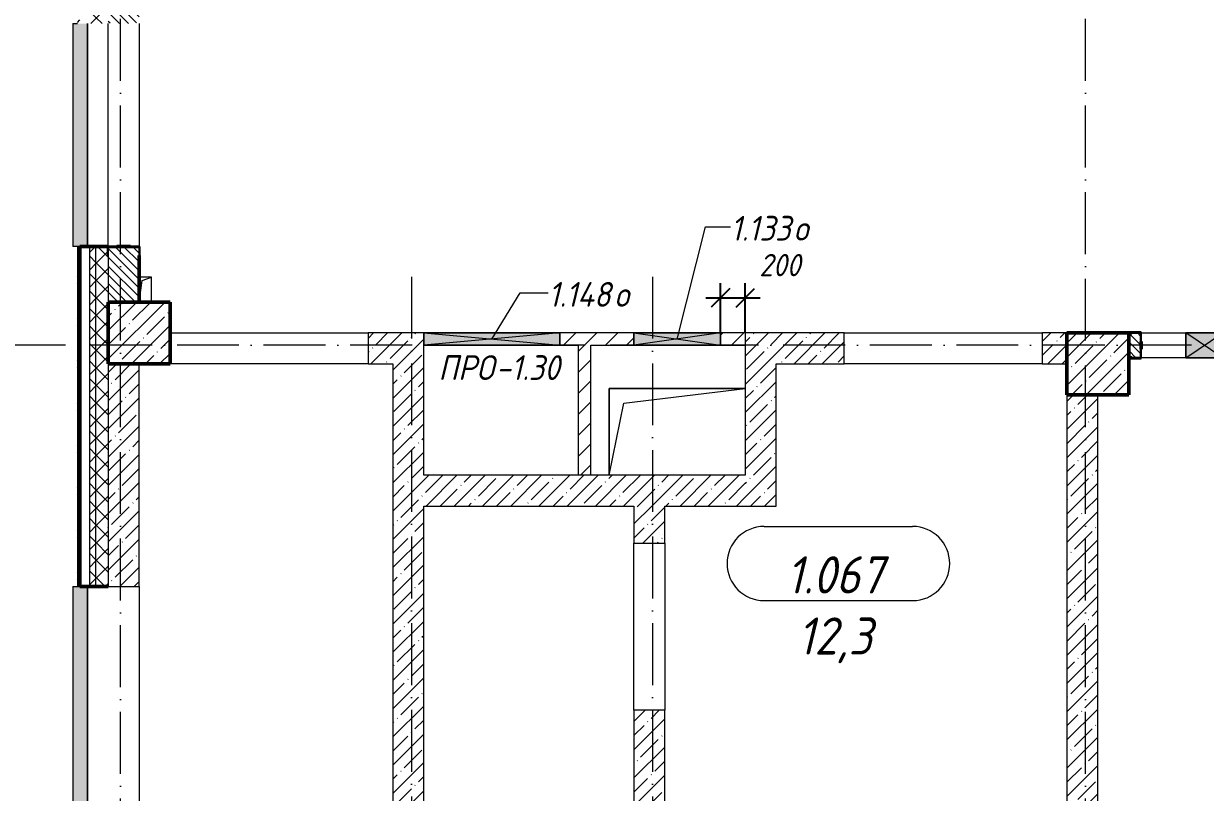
# Model space of a CAD drawing. Header units: millimetres. Extents: x -401725 to 250493, y 305116 to 802890.
# Drawn here: x -179649 to -170096, y 461384 to 467597 of the extents above; entities that cross this region are included whole.
import ezdxf

# ---------------------------------------------------------------- set-up
doc = ezdxf.new("R2010")
doc.units = ezdxf.units.MM
doc.linetypes.add('50_200_ШТРИХ_1Т_ш5_п1_п1_', pattern=[700, 500, -100, 0, -100])
for name, color, linetype, lineweight in [('A-____-____-DIMS', 7, 'Continuous', 9), ('A-DETL-GENF-OTLN', 7, 'Continuous', 9), ('A-FLOR-____-OTLN', 7, 'Continuous', 9), ('A-GENM-____-IDEN', 7, 'Continuous', 9), ('A-GENM-____-MCUT', 7, 'Continuous', 25), ('A-GENM-____-OTLN', 7, 'Continuous', 9), ('A-GENM-____-OTLN-1', 7, 'Continuous', 25), ('A-GLAZ-____-IDEN', 7, 'Continuous', 9), ('A-GLAZ-____-OTLN', 7, 'Continuous', 9), ('A-WALL-____-MCUT-1', 7, 'Continuous', 9), ('A-WALL-____-MCUT-2', 7, 'Continuous', 50), ('A-WALL-____-MCUT-3', 7, 'Continuous', 9), ('A-WALL-____-OTLN', 7, 'Continuous', 9), ('A-WALL-____-PATT-1', 7, 'Continuous', 9), ('A-WALL-FNSH-MCUT-1', 7, 'Continuous', 9), ('I-WALL-____-OTLN', 7, 'Continuous', 9), ('S-COLS-____-MCUT', 7, 'Continuous', 50), ('S-COLS-____-OTLN', 7, 'Continuous', 9), ('S-GRID-____-OTLN-1', 7, '50_200_ШТРИХ_1Т_ш5_п1_п1_', 9)]:
    doc.layers.add(name, color=color, linetype=linetype, lineweight=lineweight)
doc.layers.add('A-AREA-IDEN-1', color=7, linetype='Continuous', lineweight=9, true_color=0x000000)
doc.layers.add('A-GLAZ-____-OTLN-1', color=7, linetype='Continuous', lineweight=9, true_color=0xc0c0c0)
doc.styles.add('ISOCPEUR_I', font='isocpeui.ttf', dxfattribs={"width": 0.9, "height": 2.5})
doc.styles.add('ISOCPEUR_I_10', font='isocpeui.ttf', dxfattribs={"width": 0.9, "height": 180})
doc.styles.add('ISOCPEUR_I_9', font='isocpeui.ttf', dxfattribs={"width": 0.9, "height": 250})
doc.dimstyles.new('ISO-1_8_0_9К_СРЕДНИЙ_Кладочные_4', dxfattribs={"dimscale": 304.8, "dimtxt": 179.276612, "dimasz": 0.492126, "dimexe": 0.393701, "dimexo": 0, "dimgap": 0, "dimtad": 1, "dimdec": 3, "dimrnd": 0.001, "dimdsep": 46, "dimtxsty": 'ISOCPEUR_I_10', "dimblk1": 'OBLIQUE', "dimblk2": 'OBLIQUE', "dimsah": 1, "dimcen": 0.09, "dimdle": 0.393701, "dimazin": 0, "dimtfac": 1, "dimtdec": 4, "dimtix": 1, "dimtmove": 1, "dimatfit": 3, "dimfxl": 1, "dimtvp": 1, "dimtolj": 1, "dimtzin": 0, "dimarcsym": 2})
pattern_1 = [(45, (-176515.07, 459015.94), (-114.0493, 114.0493), []), (45, (-176401.02, 459015.94), (-114.0493, 114.0493), [201.612, -40.322, 3.353, -36.97])]
pattern_2 = [(135, (-176515.067, 459015.94), (-35.35534, -35.35534), [])]
pattern_3 = [(45, (-176515.07, 459015.94), (-84.8528, 84.8528), [])]
pattern_4 = [(45, (-176515.07, 459015.94), (-70.7107, 70.7107), []), (135, (-176515.07, 459015.94), (-70.7107, -70.7107), [])]

# ---------------------------------------------------------------- blocks, each defined once
blk = doc.blocks.new('BSC_Колонна _Прямоугольная - 500х500-V92-АР1_План отверстий 1 этажа в осях 1-64_А-ГГ')
at = {"layer": 'S-COLS-____-OTLN'}
h = blk.add_hatch(dxfattribs=at)
h.set_pattern_fill('FP_124', color=256, style=0, pattern_type=2)
h.set_pattern_definition([(45, (-5550, -5831.04), (-114.0493, 114.0493), []), (45, (-5435.95, -5831.04), (-114.0493, 114.0493), [201.613, -40.323, 3.353, -36.97])])
h.paths.add_polyline_path([(-250, -250), (250, -250), (250, 250), (-250, 250)], flags=0)
at = {"layer": 'S-COLS-____-MCUT'}
for p, q in [((250, 250), (-250, 250)), ((-250, 250), (-250, -250)), ((250, -250), (250, 250)), ((-250, -250), (250, -250))]:
    blk.add_line(p, q, dxfattribs=at)
blk = doc.blocks.new('BSC_Колонна _Прямоугольная - 500х500-V148-АР1_План отверстий 1 этажа в осях 1-64_А-ГГ')
at = {"layer": 'S-COLS-____-OTLN'}
h = blk.add_hatch(dxfattribs=at)
h.set_pattern_fill('FP_182', color=256, style=0, pattern_type=2)
h.set_pattern_definition([(45, (2200, -6081.04), (-114.0493, 114.0493), []), (45, (2314.05, -6081.04), (-114.0493, 114.0493), [201.612, -40.322, 3.353, -36.97])])
h.paths.add_polyline_path([(-250, -250), (250, -250), (250, 250), (-250, 250)], flags=0)
at = {"layer": 'S-COLS-____-MCUT'}
for p, q in [((250, 250), (-250, 250)), ((-250, 250), (-250, -250)), ((250, -250), (250, 250)), ((-250, -250), (250, -250))]:
    blk.add_line(p, q, dxfattribs=at)
blk = doc.blocks.new('Фахверк_СКБ_Уголок - 200_3600_1-27908329-АР1_План отверстий 1 этажа в осях 1-64_А-ГГ')
at = {"layer": 'A-GENM-____-MCUT'}
for p, q in [((125, 156), (50, 156)), ((50, 156), (50, 150)), ((50, 150), (119, 150)), ((119, 150), (119, 81)), ((125, 81), (125, 156)), ((119, 81), (125, 81)), ((125, 19), (119, 19)), ((119, 19), (119, -50)), ((125, -56), (125, 19)), ((119, -50), (50, -50)), ((50, -50), (50, -56)), ((50, -56), (125, -56))]:
    blk.add_line(p, q, dxfattribs=at)
blk = doc.blocks.new('Фахверк_СКБ_Уголок - 250_2700-27497298-АР1_План отверстий 1 этажа в осях 1-64_А-ГГ')
at = {"layer": 'A-GENM-____-MCUT'}
for p, q in [((200, 181), (125, 181)), ((125, 181), (125, 106)), ((125, 106), (131, 106)), ((131, 106), (131, 175)), ((131, 175), (200, 175)), ((200, 175), (200, 181)), ((131, -6), (125, -6)), ((125, -6), (125, -81)), ((125, -81), (200, -81)), ((131, -75), (131, -6)), ((200, -75), (131, -75)), ((200, -81), (200, -75))]:
    blk.add_line(p, q, dxfattribs=at)
blk = doc.blocks.new('AR_Отверстие прямоугольное _в плите_ - AR_Отверстие прямоугольное _в плите_-V173-АР1_План отверстий 1 этажа в осях 1-64_А-ГГ')
at = {"layer": 'A-GENM-____-OTLN'}
for p, q in [((50, 100), (-50, 100)), ((-25, 75), (50, 100)), ((50, -100), (50, 100)), ((-50, -100), (-25, 75))]:
    blk.add_line(p, q, dxfattribs=at)
blk = doc.blocks.new('AR_Отверстие прямоугольное _в плите_ - AR_Отверстие прямоугольное _в плите_-30552744-АР1_План отверстий 1 этажа в осях 1-64_А-ГГ')
at = {"layer": 'A-GENM-____-OTLN'}
for p, q in [((550, 350), (-550, 350)), ((-550, 350), (-550, -350)), ((-433.3, 233.3), (550, 350)), ((-550, -350), (-433.3, 233.3))]:
    blk.add_line(p, q, dxfattribs=at)
blk = doc.blocks.new('Отлив_СКБ - Отлив витража_120_НВФ-31885689-АР1_План отверстий 1 этажа в осях 1-64_А-ГГ')
at = {"layer": 'A-GLAZ-____-OTLN-1'}
for points in [[(1800, 2), (1800, 120), (0, 120), (0, 2), (1264.5, 2)], [(1264.5, 0), (1800, 0), (1800, 2), (0, 2), (0, 0)]]:
    blk.add_hatch(color=256, dxfattribs=at).paths.add_polyline_path(points, flags=0)
at = {"layer": 'A-GLAZ-____-OTLN'}
for p, q in [((0, 83), (0, 120)), ((1800, 120), (0, 120)), ((1800, 120), (1800, 83)), ((0, 2), (1800, 2)), ((1800, 0), (0, 0))]:
    blk.add_line(p, q, dxfattribs=at)
blk = doc.blocks.new('AR_Отверстие прямоугольное _в стене_ - AR_Отверстие прямоугольное _в стене__ОВ-36788177-АР1_План отверстий 1 этажа в осях 1-64_А-ГГ')
at = {"layer": 'A-GLAZ-____-OTLN'}
blk.add_hatch(color=256, dxfattribs=at).paths.add_polyline_path([(550, -50), (550, 50), (-550, 50), (-550, -50)], flags=0)
at = {"layer": 'A-DETL-GENF-OTLN'}
for p, q in [((-550, -50), (-550, 50)), ((-550, 50), (550, 50)), ((550, 50), (-550, -50)), ((-550, 50), (550, -50)), ((550, 50), (-550, 50)), ((-550, 50), (-550, -50)), ((550, 50), (550, -50)), ((550, -50), (550, 50)), ((550, -50), (-550, -50)), ((-550, -50), (550, -50))]:
    blk.add_line(p, q, dxfattribs=at)
blk = doc.blocks.new('AR_Отверстие прямоугольное _в стене__БезПР - AR_Отверстие прямоугольное _в стене__БезПР-36428349-АР1_План отверстий 1 этажа в осях 1-64_А-ГГ')
at = {"layer": 'A-GLAZ-____-OTLN'}
blk.add_hatch(color=256, dxfattribs=at).paths.add_polyline_path([(-150, 100), (-150, -100), (150, -100), (150, 100)], flags=0)
at = {"layer": 'A-DETL-GENF-OTLN'}
for p, q in [((-150, -100), (-150, 100)), ((-150, 100), (150, 100)), ((150, 100), (-150, -100)), ((-150, 100), (150, -100)), ((150, 100), (-150, 100)), ((-150, 100), (-150, -100)), ((150, 100), (150, -100)), ((150, -100), (150, 100)), ((150, -100), (-150, -100)), ((-150, -100), (150, -100))]:
    blk.add_line(p, q, dxfattribs=at)
at = {"layer": 'A-GLAZ-____-OTLN'}
blk.add_line((150, 100), (-150, 100), dxfattribs=at)
blk = doc.blocks.new('AR_Отверстие прямоугольное _в стене__БезПР - AR_Отверстие прямоугольное _в стене__БезПР-36429042-АР1_План отверстий 1 этажа в осях 1-64_А-ГГ')
at = {"layer": 'A-GLAZ-____-OTLN'}
blk.add_hatch(color=256, dxfattribs=at).paths.add_polyline_path([(350, -50), (350, 50), (-350, 50), (-350, -50)], flags=0)
at = {"layer": 'A-DETL-GENF-OTLN'}
for p, q in [((-350, -50), (-350, 50)), ((-350, 50), (350, 50)), ((350, 50), (-350, -50)), ((-350, 50), (350, -50)), ((350, 50), (-350, 50)), ((-350, 50), (-350, -50)), ((350, 50), (350, -50)), ((350, -50), (350, 50)), ((350, -50), (-350, -50)), ((-350, -50), (350, -50))]:
    blk.add_line(p, q, dxfattribs=at)
at = {"layer": 'A-GLAZ-____-OTLN'}
blk.add_line((350, 50), (-350, 50), dxfattribs=at)
blk = doc.blocks.new('_Oblique')
at = {"color": 0, "linetype": 'ByBlock', "lineweight": -2}
blk.add_line((-0.5, -0.5), (0.5, 0.5), dxfattribs=at)
blk = doc.blocks.new('*D13450')
at = {"layer": 'A-____-____-DIMS', "color": 0, "lineweight": -2, "transparency": 16777216}
for p, q in [((-174015.1, 465097), (-174015.1, 465500.2)), ((-173815.1, 465097), (-173815.1, 465500.2)), ((-174135.1, 465380.2), (-173695.1, 465380.2))]:
    blk.add_line(p, q, dxfattribs=at)
at = {"layer": 'Defpoints', "color": 0, "transparency": 16777216}
for p in [(-173815.1, 465380.2), (-174015.1, 465097), (-173815.1, 465097)]:
    blk.add_point(p, dxfattribs=at)
at = {"layer": 'A-____-____-DIMS', "color": 0, "lineweight": -2, "transparency": 16777216, "xscale": 150, "yscale": 150, "zscale": 150, "rotation": 180}
blk.add_blockref('_Oblique', (-174015.1, 465380.2), dxfattribs=at)
at = {"layer": 'A-____-____-DIMS', "color": 0, "lineweight": -2, "transparency": 16777216, "xscale": 150, "yscale": 150, "zscale": 150}
blk.add_blockref('_Oblique', (-173815.1, 465380.2), dxfattribs=at)
at = {"layer": 'A-____-____-DIMS', "color": 0, "transparency": 16777216, "insert": (-173702, 465735.3), "char_height": 180, "width": 409.578, "attachment_point": 1, "line_spacing_factor": 1.149209, "style": 'ISOCPEUR_I_10'}
blk.add_mtext('\\A1;200', dxfattribs=at)
blk = doc.blocks.new('AAR_СКБ_Марка_помещения_1_5 ммп - Номер _ Площадь-27962135-АИ_План этажа_Стены_1')
at = {"layer": 'A-AREA-IDEN-1'}
for p, q in [((-2.987, 3), (3.013, 3)), ((-2.987, 0), (3.013, 0))]:
    blk.add_line(p, q, dxfattribs=at)
for centre, start, end in [((-2.987, 1.5), 90, 270), ((3.013, 1.5), 270, 90)]:
    blk.add_arc(centre, 1.5, start, end, dxfattribs=at)

msp = doc.modelspace()

# ---------------------------------------------------------------- hatches: boundary and pattern name
at = {"layer": 'A-WALL-____-PATT-1'}
h = msp.add_hatch(dxfattribs=at)
h.set_pattern_fill('FP_3', color=256, style=0, pattern_type=2)
h.set_pattern_definition([(45, (-176515.07, 459015.94), (-85.5366, 85.5366), []), (45, (-176458.04, 459015.94), (-85.5366, 85.5366), [])])
h.paths.add_polyline_path([(-179195.0675, 456846.983), (-179195.0675, 461246.983), (-179215.0675, 461246.983), (-179215.0675, 456846.983)], flags=0)
h.paths.add_polyline_path([(-179215.0675, 463046.983), (-179195.0675, 463046.983), (-179195.0675, 465796.983), (-179215.0675, 465796.983), (-179215.0675, 463190.4029)], flags=0)
h.paths.add_polyline_path([(-179195.0675, 467596.983), (-179195.0675, 468511.983), (-179215.0675, 468511.983), (-179215.0675, 467596.983)], flags=0)
h = msp.add_hatch(dxfattribs=at)
h.set_pattern_fill('FP_1', color=256, style=0, pattern_type=2)
h.set_pattern_definition(pattern_4)
h.paths.add_polyline_path([(-179065.0675, 457096.983), (-179065.0675, 461246.983), (-179115.0675, 461246.983), (-179115.0675, 457096.983)], flags=0)
h.paths.add_polyline_path([(-179065.0675, 463046.983), (-179065.0675, 465796.983), (-179115.0675, 465796.983), (-179115.0675, 463046.983)], flags=0)
h.paths.add_polyline_path([(-179065.0675, 467596.983), (-179065.0675, 468531.983), (-179115.0675, 468531.983), (-179115.0675, 467596.983)], flags=0)
h = msp.add_hatch(dxfattribs=at)
h.set_pattern_fill('FP_1', color=256, style=0, pattern_type=2)
h.set_pattern_definition(pattern_4)
h.paths.add_polyline_path([(-179065.0675, 457096.983), (-178965.0675, 457096.983), (-178965.0675, 461246.983), (-179065.0675, 461246.983), (-179065.0675, 459750.427)], flags=0)
h.paths.add_polyline_path([(-178965.0675, 463046.983), (-178965.0675, 465721.983), (-178971.0675, 465721.983), (-178971.0675, 465796.983), (-179065.0675, 465796.983), (-179065.0675, 463046.983)], flags=0)
h.paths.add_polyline_path([(-178971.0675, 467596.983), (-178971.0675, 467671.983), (-178965.0675, 467671.983), (-178965.0675, 468531.983), (-179065.0675, 468531.983), (-179065.0675, 467596.983)], flags=0)
h = msp.add_hatch(dxfattribs=at)
h.set_pattern_fill('FP_6', color=256, style=0, pattern_type=2)
h.set_pattern_definition(pattern_2)
h.paths.add_polyline_path([(-178896.0675, 465346.983), (-178715.0675, 465346.983), (-178715.0675, 465790.983), (-178784.0675, 465790.983), (-178784.0675, 465796.983), (-178896.0675, 465796.983), (-178896.0675, 465790.983), (-178965.0675, 465790.983), (-178965.0675, 465346.983)], flags=0)
h.paths.add_polyline_path([(-178896.0675, 467596.983), (-178784.0675, 467596.983), (-178784.0675, 467602.983), (-178715.0675, 467602.983), (-178715.0675, 467996.983), (-178965.0675, 467996.983), (-178965.0675, 467602.983), (-178896.0675, 467602.983)], flags=0)
h = msp.add_hatch(dxfattribs=at)
h.set_pattern_fill('FP_27', color=256, style=0, pattern_type=2)
h.set_pattern_definition(pattern_1)
h.paths.add_polyline_path([(-176865.0675, 464846.983), (-176415.0675, 464846.983), (-176415.0675, 465096.983), (-176865.0675, 465096.983)], flags=0)
h = msp.add_hatch(dxfattribs=at)
h.set_pattern_fill('FP_4', color=256, style=0, pattern_type=2)
h.set_pattern_definition(pattern_3)
h.paths.add_polyline_path([(-174015.0675, 464996.983), (-173815.0675, 464996.983), (-173815.0675, 465096.983), (-174015.0675, 465096.983), (-174015.0675, 465080.983)], flags=0)
h.paths.add_polyline_path([(-175315.0675, 464996.983), (-174715.0675, 464996.983), (-174715.0675, 465096.983), (-175315.0675, 465096.983), (-175315.0675, 465008.983)], flags=0)
h = msp.add_hatch(dxfattribs=at)
h.set_pattern_fill('FP_27', color=256, style=0, pattern_type=2)
h.set_pattern_definition(pattern_1)
h.paths.add_polyline_path([(-171215.0675, 464846.983), (-171215.0675, 465096.983), (-171415.0675, 465096.983), (-171415.0675, 464846.983)], flags=0)
h.paths.add_polyline_path([(-173565.0675, 464846.983), (-173015.0675, 464846.983), (-173015.0675, 465096.983), (-173815.0675, 465096.983), (-173815.0675, 464846.983)], flags=0)
h = msp.add_hatch(dxfattribs=at)
h.set_pattern_fill('FP_6', color=256, style=0, pattern_type=2)
h.set_pattern_definition(pattern_2)
h.paths.add_polyline_path([(-166709.0675, 464896.983), (-166115.0675, 464896.983), (-166115.0675, 465096.983), (-166709.0675, 465096.983), (-166709.0675, 465027.983), (-166715.0675, 465027.983), (-166715.0675, 464965.983), (-166709.0675, 464965.983), (-166709.0675, 464898.983)], flags=0)
h.paths.add_polyline_path([(-169390.0675, 464896.983), (-167871.0675, 464896.983), (-167871.0675, 464965.983), (-167865.0675, 464965.983), (-167865.0675, 465027.983), (-167871.0675, 465027.983), (-167871.0675, 465096.983), (-169459.0675, 465096.983), (-169460.1604, 465027.983), (-169465.0675, 465027.983), (-169465.0675, 464965.983), (-169459.0675, 464965.983), (-169459.0675, 464896.983)], flags=0)
h.paths.add_polyline_path([(-170621.0675, 464896.983), (-170621.0675, 464965.983), (-170615.0675, 464965.983), (-170615.0675, 465027.983), (-170621.0675, 465027.983), (-170621.0675, 465096.983), (-170715.0675, 465096.983), (-170715.0675, 464896.983), (-170690.0675, 464896.983)], flags=0)
h = msp.add_hatch(dxfattribs=at)
h.set_pattern_fill('FP_4', color=256, style=0, pattern_type=2)
h.set_pattern_definition(pattern_3)
h.paths.add_polyline_path([(-175065.0675, 463946.983), (-175065.0675, 464996.983), (-175165.0675, 464996.983), (-175165.0675, 463946.983)], flags=0)
h = msp.add_hatch(dxfattribs=at)
h.set_pattern_fill('FP_27', color=256, style=0, pattern_type=2)
h.set_pattern_definition(pattern_1)
h.paths.add_polyline_path([(-178965.0675, 457096.983), (-178715.0675, 457096.983), (-178715.0675, 461246.983), (-178965.0675, 461246.983), (-178965.0675, 459750.427)], flags=0)
h.paths.add_polyline_path([(-178715.0675, 463046.983), (-178715.0675, 464846.983), (-178965.0675, 464846.983), (-178965.0675, 463046.983)], flags=0)
h = msp.add_hatch(dxfattribs=at)
h.set_pattern_fill('FP_27', color=256, style=0, pattern_type=2)
h.set_pattern_definition(pattern_1)
h.paths.add_polyline_path([(-176530.0175, 460746.983), (-176415.0675, 460746.983), (-176415.0675, 464846.983), (-176665.0675, 464846.983), (-176665.0675, 460746.983)], flags=0)
h = msp.add_hatch(dxfattribs=at)
h.set_pattern_fill('FP_27', color=256, style=0, pattern_type=2)
h.set_pattern_definition(pattern_1)
h.paths.add_polyline_path([(-173565.0675, 463696.983), (-173565.0675, 464846.983), (-173815.0675, 464846.983), (-173815.0675, 463696.983)], flags=0)
h = msp.add_hatch(dxfattribs=at)
h.set_pattern_fill('FP_27', color=256, style=0, pattern_type=2)
h.set_pattern_definition(pattern_1)
h.paths.add_polyline_path([(-170965.0675, 460746.983), (-170965.0675, 464596.983), (-171215.0675, 464596.983), (-171215.0675, 460746.983)], flags=0)
h = msp.add_hatch(dxfattribs=at)
h.set_pattern_fill('FP_27', color=256, style=0, pattern_type=2)
h.set_pattern_definition(pattern_1)
h.paths.add_polyline_path([(-174465.0675, 463696.983), (-173815.0675, 463696.983), (-173815.0675, 463946.983), (-176415.0675, 463946.983), (-176415.0675, 463696.983), (-174715.0675, 463696.983)], flags=0)
h = msp.add_hatch(dxfattribs=at)
h.set_pattern_fill('FP_27', color=256, style=0, pattern_type=2)
h.set_pattern_definition(pattern_1)
h.paths.add_polyline_path([(-174465.0675, 460996.983), (-174465.0675, 462046.983), (-174715.0675, 462046.983), (-174715.0675, 460996.983)], flags=0)
h.paths.add_polyline_path([(-174715.0675, 463396.983), (-174465.0675, 463396.983), (-174465.0675, 463696.983), (-174715.0675, 463696.983)], flags=0)

# ---------------------------------------------------------------- linework, layer by layer
at = {"layer": 'A-FLOR-____-OTLN'}
for p, q in [((-174915.0675, 464646.983), (-173815.0675, 464646.983)), ((-174915.0675, 463946.983), (-174915.0675, 464646.983))]:
    msp.add_line(p, q, dxfattribs=at)
at = {"layer": 'A-GLAZ-____-IDEN'}
for p, q in [((-174365.0675, 465046.983), (-174136.5983, 465955.408)), ((-174136.5983, 465955.408), (-173934.5918, 465955.408)), ((-175865.0675, 465046.983), (-175636.5983, 465420.9894)), ((-175636.5983, 465420.9894), (-175408.0065, 465420.9894))]:
    msp.add_line(p, q, dxfattribs=at)
at = {"layer": 'A-WALL-____-MCUT-1'}
for p, q in [((-176415.0675, 465096.983), (-176865.0675, 465096.983)), ((-176865.0675, 465096.983), (-176865.0675, 464846.983)), ((-173815.0675, 465096.983), (-173815.0675, 463946.983)), ((-173015.0675, 465096.983), (-173815.0675, 465096.983)), ((-173015.0675, 464846.983), (-173015.0675, 465096.983)), ((-171215.0675, 465096.983), (-171415.0675, 465096.983)), ((-171415.0675, 465096.983), (-171415.0675, 464846.983)), ((-176415.0675, 463946.983), (-176415.0675, 464996.983)), ((-178965.0675, 464846.983), (-178965.0675, 463046.983)), ((-178715.0675, 463046.983), (-178715.0675, 464846.983)), ((-176865.0675, 464846.983), (-176665.0675, 464846.983)), ((-176665.0675, 464846.983), (-176665.0675, 460746.983)), ((-173565.0675, 463696.983), (-173565.0675, 464846.983)), ((-173565.0675, 464846.983), (-173015.0675, 464846.983)), ((-171415.0675, 464846.983), (-171215.0675, 464846.983)), ((-171215.0675, 464596.983), (-171215.0675, 460996.983)), ((-170965.0675, 457596.983), (-170965.0675, 464596.983)), ((-173815.0675, 463946.983), (-176415.0675, 463946.983)), ((-176415.0675, 460996.983), (-176415.0675, 463696.983)), ((-176415.0675, 463696.983), (-174715.0675, 463696.983)), ((-174715.0675, 463696.983), (-174715.0675, 463396.983)), ((-174465.0675, 463696.983), (-173565.0675, 463696.983)), ((-174465.0675, 463396.983), (-174465.0675, 463696.983)), ((-174715.0675, 463396.983), (-174465.0675, 463396.983)), ((-178965.0675, 463046.983), (-178715.0675, 463046.983)), ((-174715.0675, 462046.983), (-174715.0675, 460996.983)), ((-174465.0675, 462046.983), (-174715.0675, 462046.983)), ((-174465.0675, 460996.983), (-174465.0675, 462046.983))]:
    msp.add_line(p, q, dxfattribs=at)
at = {"layer": 'A-WALL-____-MCUT-2'}
for p, q in [((-179195.0675, 463046.983), (-179195.0675, 465796.983)), ((-178971.0675, 465796.983), (-179195.0675, 465796.983)), ((-178784.0675, 465796.983), (-178896.0675, 465796.983)), ((-178715.0675, 465346.983), (-178715.0675, 465721.983)), ((-170690.0675, 465096.983), (-170715.0675, 465096.983)), ((-170615.0675, 464965.983), (-170615.0675, 465027.983)), ((-170715.0675, 464896.983), (-170690.0675, 464896.983)), ((-179195.0675, 463046.983), (-178965.0675, 463046.983))]:
    msp.add_line(p, q, dxfattribs=at)
at = {"layer": 'A-WALL-____-MCUT-3'}
for p, q in [((-179115.0675, 463046.983), (-179115.0675, 465796.983)), ((-179065.0675, 463046.983), (-179065.0675, 465796.983)), ((-178965.0675, 465721.983), (-178965.0675, 465346.983))]:
    msp.add_line(p, q, dxfattribs=at)
at = {"layer": 'A-WALL-____-OTLN'}
for p, q in [((-178965.0675, 465796.983), (-178965.0675, 467596.983)), ((-178715.0675, 467596.983), (-178715.0675, 465796.983)), ((-178465.0675, 465096.983), (-176865.0675, 465096.983)), ((-173015.0675, 465096.983), (-171415.0675, 465096.983)), ((-176865.0675, 464846.983), (-178465.0675, 464846.983)), ((-171415.0675, 464846.983), (-173015.0675, 464846.983)), ((-174715.0675, 462046.983), (-174715.0675, 463396.983)), ((-174465.0675, 463396.983), (-174465.0675, 462046.983)), ((-178715.0675, 463046.983), (-178715.0675, 461246.983))]:
    msp.add_line(p, q, dxfattribs=at)
at = {"layer": 'A-WALL-FNSH-MCUT-1'}
for p, q in [((-179215.0675, 465796.983), (-179215.0675, 463046.983)), ((-179195.0675, 465796.983), (-179215.0675, 465796.983)), ((-174715.0675, 465096.983), (-175315.0675, 465096.983)), ((-173815.0675, 465096.983), (-174015.0675, 465096.983)), ((-175315.0675, 464996.983), (-175165.0675, 464996.983)), ((-175165.0675, 464996.983), (-175165.0675, 463946.983)), ((-175065.0675, 464996.983), (-174715.0675, 464996.983)), ((-175065.0675, 463946.983), (-175065.0675, 464996.983)), ((-174015.0675, 464996.983), (-173815.0675, 464996.983)), ((-179215.0675, 463046.983), (-179195.0675, 463046.983))]:
    msp.add_line(p, q, dxfattribs=at)
at = {"layer": 'I-WALL-____-OTLN'}
for p, q in [((-170615.0675, 465096.983), (-170255.0675, 465096.983)), ((-170255.0675, 464896.983), (-170615.0675, 464896.983))]:
    msp.add_line(p, q, dxfattribs=at)
at = {"layer": 'S-GRID-____-OTLN-1'}
for p, q in [((-178865.0675, 454533.3346), (-178865.0675, 508896.9006)), ((-171065.0675, 454533.3346), (-171065.0675, 508896.9006)), ((-176515.0675, 465550.9569), (-176515.0675, 454533.3346)), ((-174565.0675, 465550.9569), (-174565.0675, 454533.3346)), ((-86196.2802, 464996.983), (-181183.8377, 464996.983))]:
    msp.add_line(p, q, dxfattribs=at)

# ---------------------------------------------------------------- block references
at = {"layer": 'A-AREA-IDEN-1', "xscale": 199.9999999999999, "yscale": 199.9999999999999, "zscale": 199.9999999999999}
msp.add_blockref('AAR_СКБ_Марка_помещения_1_5 ммп - Номер _ Площадь-27962135-АИ_План этажа_Стены_1', (-173065.6362, 462933.0892), dxfattribs=at)
at = {"layer": 'A-GENM-____-OTLN'}
for name, p in [('AR_Отверстие прямоугольное _в плите_ - AR_Отверстие прямоугольное _в плите_-V173-АР1_План отверстий 1 этажа в осях 1-64_А-ГГ', (-178665.0675, 465446.983)), ('AR_Отверстие прямоугольное _в плите_ - AR_Отверстие прямоугольное _в плите_-30552744-АР1_План отверстий 1 этажа в осях 1-64_А-ГГ', (-174365.0675, 464296.983))]:
    msp.add_blockref(name, p, dxfattribs=at)
at = {"layer": 'A-GENM-____-OTLN-1', "rotation": 269.9999999999999}
msp.add_blockref('Фахверк_СКБ_Уголок - 250_2700-27497298-АР1_План отверстий 1 этажа в осях 1-64_А-ГГ', (-178890.0675, 465921.983), dxfattribs=at)
at = {"layer": 'A-GENM-____-OTLN-1'}
msp.add_blockref('Фахверк_СКБ_Уголок - 200_3600_1-27908329-АР1_План отверстий 1 этажа в осях 1-64_А-ГГ', (-170740.0675, 464946.983), dxfattribs=at)
at = {"layer": 'A-GLAZ-____-OTLN'}
for name, p, rotation in [('Отлив_СКБ - Отлив витража_120_НВФ-31885689-АР1_План отверстий 1 этажа в осях 1-64_А-ГГ', (-179132.0675, 465796.983), 90), ('AR_Отверстие прямоугольное _в стене__БезПР - AR_Отверстие прямоугольное _в стене__БезПР-36428349-АР1_План отверстий 1 этажа в осях 1-64_А-ГГ', (-170105.0675, 464996.983), 180), ('Отлив_СКБ - Отлив витража_120_НВФ-31885689-АР1_План отверстий 1 этажа в осях 1-64_А-ГГ', (-179132.0675, 461246.983), 90)]:
    msp.add_blockref(name, p, dxfattribs=dict(at, rotation=rotation))
for name, p in [('AR_Отверстие прямоугольное _в стене_ - AR_Отверстие прямоугольное _в стене__ОВ-36788177-АР1_План отверстий 1 этажа в осях 1-64_А-ГГ', (-175865.0675, 465046.983)), ('AR_Отверстие прямоугольное _в стене__БезПР - AR_Отверстие прямоугольное _в стене__БезПР-36429042-АР1_План отверстий 1 этажа в осях 1-64_А-ГГ', (-174365.0675, 465046.983))]:
    msp.add_blockref(name, p, dxfattribs=at)
at = {"layer": 'S-COLS-____-OTLN'}
for name, p in [('BSC_Колонна _Прямоугольная - 500х500-V148-АР1_План отверстий 1 этажа в осях 1-64_А-ГГ', (-178715.0675, 465096.983)), ('BSC_Колонна _Прямоугольная - 500х500-V92-АР1_План отверстий 1 этажа в осях 1-64_А-ГГ', (-170965.0675, 464846.983))]:
    msp.add_blockref(name, p, dxfattribs=at)

# ---------------------------------------------------------------- texts
at = {"layer": 'A-AREA-IDEN-1', "char_height": 300, "attachment_point": 8, "line_spacing_factor": 1.139951, "style": 'ISOCPEUR_I'}
for s, insert, width in [('\\pxqc,t8.46667,16.93333,25.4,33.86667,42.33333,50.8,59.26667,67.73333,76.2,84.66667,93.13333,101.6,110.06667,118.53333,127,135.46667,143.93333,152.4,160.86667,169.33333,177.8,186.26667,194.73333,203.2,211.66667,220.13333,228.6,237.06667,245.53333,254,262.46667,270.93333;{1.067}', (-173091.0653, 462991.419), 900), ('\\pxqc,t8.46667,16.93333,25.4,33.86667,42.33333,50.8,59.26667,67.73333,76.2,84.66667,93.13333,101.6,110.06667,118.53333,127,135.46667,143.93333,152.4,160.86667,169.33333,177.8,186.26667,194.73333,203.2,211.66667,220.13333,228.6,237.06667,245.53333,254,262.46667,270.93333;{12,3}', (-173091.0653, 462427.4711), 702)]:
    msp.add_mtext(s, dxfattribs=dict(at, insert=insert, width=width))
at = {"layer": 'A-GENM-____-IDEN', "char_height": 200, "attachment_point": 1, "style": 'ISOCPEUR_I_9'}
for s, insert, width in [('ПРО', (-176296.1426, 464916.7731), 562.784625), ('-1.30', (-175831.7989, 464916.7731), 663.79725)]:
    msp.add_mtext(s, dxfattribs=dict(at, insert=insert, width=width))
at = {"layer": 'A-GLAZ-____-IDEN', "char_height": 200, "attachment_point": 1, "style": 'ISOCPEUR_I_9'}
for s, insert, width in [('1.133', (-173934.5918, 466043.0226), 620.506125), ('\\fISOCPEUR|b0|i1|c204|p34|;\\W.9;о', (-173422.6231, 466043.0226), 158.734125), ('1.148', (-175408.0065, 465508.604), 649.366875), ('\\fISOCPEUR|b0|i1|c204|p34|;\\W.9;о', (-174872.2252, 465508.604), 158.734125)]:
    msp.add_mtext(s, dxfattribs=dict(at, insert=insert, width=width))

# ---------------------------------------------------------------- dimensions: what is measured, and where the dimension line sits
at = {"layer": 'A-____-____-DIMS'}
dim = msp.add_linear_dim(base=(-173815.0675, 465380.1569), p1=(-174015.0675, 465096.983), p2=(-173815.0675, 465096.983), dimstyle='ISO-1_8_0_9К_СРЕДНИЙ_Кладочные_4', override={"dimpost": '<>', "dimfxl": 200}, dxfattribs=at)
dim.commit()
dim.dimension.update_dxf_attribs({"geometry": '*D13450', "text_midpoint": (-173497.1756, 465495.3189), "dimtype": 160})

doc.saveas('drawing.dxf')
